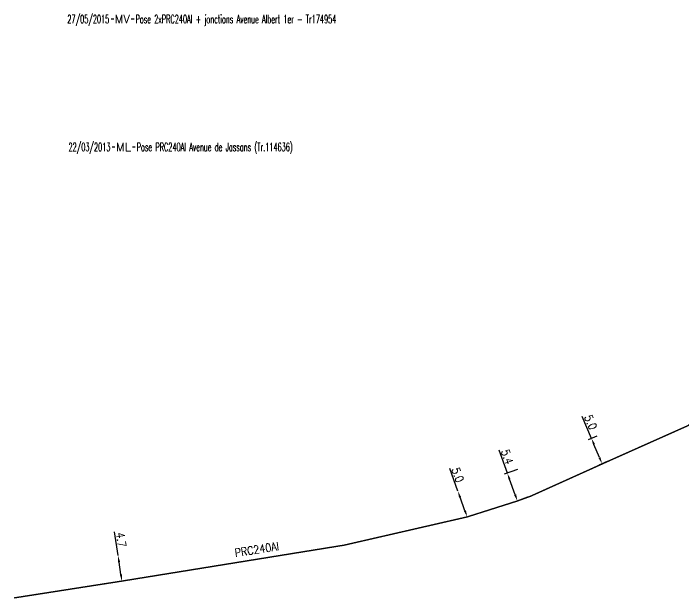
# Model space of a CAD drawing. Header units: millimetres. Extents: x 164000 to 164746, y 152000 to 152990.
# Drawn here: x 163999.9 to 164122.2, y 152656 to 152762.8 of the extents above; entities that cross this region are included whole.
import ezdxf
from ezdxf.enums import TextEntityAlignment as Align

# ---------------------------------------------------------------- set-up
doc = ezdxf.new("R2010")
doc.units = ezdxf.units.MM
doc.header["$PDMODE"] = 34
doc.layers.get('0').update_dxf_attribs({"linetype": 'CONTINUOUS'})
doc.layers.get('Defpoints').update_dxf_attribs({"linetype": 'CONTINUOUS'})
doc.layers.add('M_120', color=5, linetype='M_ST_13')
doc.layers.add('M_910', color=7, linetype='CONTINUOUS')
doc.styles.get("Standard").update_dxf_attribs({"font": 'romans.shx', "width": 0.85})
doc.linetypes.add('M_ST_13', pattern='A,5,-0.3,["oo",Standard,S=1.5,R=0,X=0,Y=-0.5],-3', length=8.3)
doc.dimstyles.get("Standard").update_dxf_attribs({"dimtxt": 1.5, "dimasz": 1.2, "dimexe": 0.625, "dimexo": 0.625, "dimgap": 0.25, "dimtad": 1, "dimdec": 1, "dimzin": 0, "dimdsep": 46, "dimtxsty": 'Standard', "dimcen": -0.5, "dimadec": 0, "dimazin": 0, "dimtfac": 1, "dimtdec": 1, "dimtmove": 0, "dimatfit": 3, "dimfxl": 0, "dimtolj": 1, "dimtzin": 0, "dimarcsym": 0})

# ---------------------------------------------------------------- blocks, each defined once
blk = doc.blocks.new('*D201')
at = {"layer": 'Defpoints', "color": 0, "linetype": 'Continuous', "transparency": 16777216}
for p in [(164018.98, 152663.89), (164018.98, 152663.89), (164019.68, 152659.24)]:
    blk.add_point(p, dxfattribs=at)
at = {"layer": 'M_120', "color": 0, "linetype": 'Continuous', "lineweight": -2, "transparency": 16777216}
for p, q in [((164018.98, 152663.89), (164018.32, 152668.21)), ((164019.51, 152660.43), (164019.16, 152662.7))]:
    blk.add_line(p, q, dxfattribs=at)
at = {"layer": 'M_120', "color": 0, "linetype": 'Continuous', "transparency": 16777216}
for points in [[(164019.36, 152662.73), (164018.96, 152662.67), (164018.98, 152663.89)], [(164019.7, 152660.46), (164019.31, 152660.4), (164019.68, 152659.24)]]:
    blk.add_solid(points, dxfattribs=at)
at = {"layer": 'M_120', "color": 0, "linetype": 'Continuous', "transparency": 16777216, "insert": (164019.55, 152666.79), "char_height": 1.5, "attachment_point": 5, "rotation": 278.6246}
blk.add_mtext('\\A1;4.7', dxfattribs=at)
blk = doc.blocks.new('*D202')
at = {"layer": 'Defpoints', "color": 0, "linetype": 'Continuous', "transparency": 16777216}
for p in [(164081.02, 152675.65), (164081.02, 152675.65), (164082.73, 152670.95)]:
    blk.add_point(p, dxfattribs=at)
at = {"layer": 'M_120', "color": 0, "linetype": 'Continuous', "lineweight": -2, "transparency": 16777216}
for p, q in [((164081.02, 152675.65), (164079.53, 152679.76)), ((164082.32, 152672.08), (164081.43, 152674.53))]:
    blk.add_line(p, q, dxfattribs=at)
at = {"layer": 'M_120', "color": 0, "linetype": 'Continuous', "transparency": 16777216}
for points in [[(164081.62, 152674.59), (164081.24, 152674.46), (164081.02, 152675.65)], [(164082.51, 152672.15), (164082.13, 152672.01), (164082.73, 152670.95)]]:
    blk.add_solid(points, dxfattribs=at)
at = {"layer": 'M_120', "color": 0, "linetype": 'Continuous', "transparency": 16777216, "insert": (164081.01, 152678.61), "char_height": 1.5, "attachment_point": 5, "rotation": 289.9552}
blk.add_mtext('\\A1;5.0', dxfattribs=at)
blk = doc.blocks.new('*D203')
at = {"layer": 'Defpoints', "color": 0, "linetype": 'Continuous', "transparency": 16777216}
for p in [(164092.48, 152679.82), (164090.06, 152678.93), (164094.33, 152674.74)]:
    blk.add_point(p, dxfattribs=at)
at = {"layer": 'M_120', "color": 0, "linetype": 'Continuous', "lineweight": -2, "transparency": 16777216}
for p, q in [((164090.06, 152678.93), (164088.54, 152683.1)), ((164091.9, 152679.6), (164089.47, 152678.72)), ((164091.49, 152674.99), (164090.47, 152677.81)), ((164093.74, 152674.53), (164091.31, 152673.65))]:
    blk.add_line(p, q, dxfattribs=at)
at = {"layer": 'M_120', "color": 0, "linetype": 'Continuous', "transparency": 16777216}
for points in [[(164090.65, 152677.87), (164090.28, 152677.74), (164090.06, 152678.93)], [(164091.68, 152675.05), (164091.3, 152674.92), (164091.9, 152673.86)]]:
    blk.add_solid(points, dxfattribs=at)
at = {"layer": 'M_120', "color": 0, "linetype": 'Continuous', "transparency": 16777216, "insert": (164090.04, 152681.92), "char_height": 1.5, "attachment_point": 5, "rotation": 289.9552}
blk.add_mtext('\\A1;5.4', dxfattribs=at)
blk = doc.blocks.new('*D204')
at = {"layer": 'Defpoints', "color": 0, "linetype": 'Continuous', "transparency": 16777216}
for p in [(164106.94, 152685.91), (164105.42, 152685.27), (164108.87, 152681.29)]:
    blk.add_point(p, dxfattribs=at)
at = {"layer": 'M_120', "color": 0, "linetype": 'Continuous', "lineweight": -2, "transparency": 16777216}
for p, q in [((164105.42, 152685.27), (164103.73, 152689.3)), ((164106.37, 152685.66), (164104.84, 152685.03)), ((164106.89, 152681.76), (164105.88, 152684.16)), ((164108.3, 152681.05), (164106.78, 152680.42))]:
    blk.add_line(p, q, dxfattribs=at)
at = {"layer": 'M_120', "color": 0, "linetype": 'Continuous', "transparency": 16777216}
for points in [[(164106.07, 152684.24), (164105.7, 152684.09), (164105.42, 152685.27)], [(164107.07, 152681.84), (164106.7, 152681.69), (164107.35, 152680.66)]]:
    blk.add_solid(points, dxfattribs=at)
at = {"layer": 'M_120', "color": 0, "linetype": 'Continuous', "transparency": 16777216, "insert": (164105.27, 152688.23), "char_height": 1.5, "attachment_point": 5, "rotation": 292.7215}
blk.add_mtext('\\A1;5.0', dxfattribs=at)
blk = doc.blocks.new('GIS_MODF')
at = {"color": 0, "linetype": 'Continuous', "flags": 128}
for points in [[(-2.18, -0.01), (-1.68, -0.01)], [(1.52, -0.01), (2.02, -0.01)]]:
    blk.add_lwpolyline(points, dxfattribs=at)
at = {"color": 0, "linetype": 'Continuous', "width": 0.5}
blk.add_attdef('DATE', text='', height=1.5, dxfattribs=at).set_placement((-2.5, -0.8), align=Align.RIGHT)
at = {"color": 0, "linetype": 'Continuous', "width": 1.771291}
blk.add_attdef('USER', text='', height=1.5, dxfattribs=at).set_placement((-1.51, -0.8), (1.28, -0.8), align=Align.FIT)
at = {"color": 0, "linetype": 'Continuous', "width": 0.5}
blk.add_attdef('DESC', (2.29, -0.8), '', height=1.5, dxfattribs=at)

msp = doc.modelspace()

# ---------------------------------------------------------------- linework, layer by layer
at = {"layer": 'M_120', "flags": 128}
msp.add_lwpolyline([(164148.58, 152691.87, 0.25, 0.25, 0), (164147.48, 152693.23, 0.25, 0.25, 0), (164146.24, 152694.73, 0.25, 0.25, 0), (164141.92, 152700.11, 0.25, 0.25, 0), (164141.36, 152700.81, 0.25, 0.25, 0), (164135.96, 152697.26, 0.25, 0.25, 0), (164133.95, 152695.95, 0.25, 0.25, 0), (164123.05, 152687.61, 0.25, 0.25, 0), (164108.87, 152681.29, 0.25, 0.25, 0), (164094.33, 152674.74, 0.25, 0.25, 0), (164091.9, 152673.86, 0.25, 0.25, 0), (164082.73, 152670.95, 0.25, 0.25, 0), (164060.28, 152665.8, 0.25, 0.25, 0), (164019.68, 152659.24, 0.25, 0.25, 0), (164000, 152656.17, 0, 0, 0)], format="xyseb", dxfattribs=at)

# ---------------------------------------------------------------- block references
at = {"layer": 'M_910'}
ref = msp.add_blockref('GIS_MODF', (164019.88, 152761.83), dxfattribs=at)
ref.add_attrib('DATE', '27/05/2015', dxfattribs={"layer": '0', "color": 0, "linetype": 'Continuous', "height": 1.5, "width": 0.5}).set_placement((164017.38, 152761.03), align=Align.RIGHT)
ref.add_attrib('USER', 'MV', dxfattribs={"layer": '0', "color": 0, "linetype": 'Continuous', "height": 1.5, "width": 0.950449}).set_placement((164018.37, 152761.03), (164021.15, 152761.03), align=Align.FIT)
ref.add_attrib('DESC', 'Pose 2xPRC240Al + jonctions Avenue Albert 1er - Tr174954', (164022.17, 152761.03), dxfattribs={"layer": '0', "color": 0, "linetype": 'Continuous', "height": 1.5, "width": 0.5})
ref = msp.add_blockref('GIS_MODF', (164020.09, 152738.49), dxfattribs=at)
ref.add_attrib('DATE', '22/03/2013', dxfattribs={"layer": '0', "color": 0, "linetype": 'Continuous', "height": 1.5, "width": 0.5}).set_placement((164017.59, 152737.69), align=Align.RIGHT)
ref.add_attrib('USER', 'ML', dxfattribs={"layer": '0', "color": 0, "linetype": 'Continuous', "height": 1.5, "width": 0.97421}).set_placement((164018.58, 152737.69), (164021.37, 152737.69), align=Align.FIT)
ref.add_attrib('DESC', 'Pose PRC240Al Avenue de Jassans (Tr.114636)', (164022.38, 152737.69), dxfattribs={"layer": '0', "color": 0, "linetype": 'Continuous', "height": 1.5, "width": 0.5})

# ---------------------------------------------------------------- texts
at = {"layer": 'M_120', "linetype": 'Continuous', "width": 0.85}
msp.add_text('PRC240Al', height=1.5, rotation=9.1793, dxfattribs=at).set_placement((164044.32, 152665.01), align=Align.MIDDLE)

# ---------------------------------------------------------------- dimensions: what is measured, and where the dimension line sits
at = {"layer": 'M_120', "linetype": 'Continuous'}
for base, p1, p2, angle, picture, middle in [((164105.42, 152685.27), (164108.87, 152681.29), (164106.94, 152685.91), 292.7215, '*D204', (164104.35, 152687.84)), ((164090.06, 152678.93), (164094.33, 152674.74), (164092.48, 152679.82), 289.9552, '*D203', (164089.1, 152681.58)), ((164081.02, 152675.65), (164082.73, 152670.95), (164081.02, 152675.65), 289.9552, '*D202', (164080.07, 152678.27)), ((164018.98, 152663.89), (164019.68, 152659.24), (164018.98, 152663.89), 278.6246, '*D201', (164018.56, 152666.64))]:
    dim = msp.add_linear_dim(base=base, p1=p1, p2=p2, angle=angle, dimstyle='Standard', dxfattribs=at)
    dim.commit()
    dim.dimension.update_dxf_attribs({"geometry": picture, "text_midpoint": middle, "dimtype": 160})

doc.saveas('drawing.dxf')
